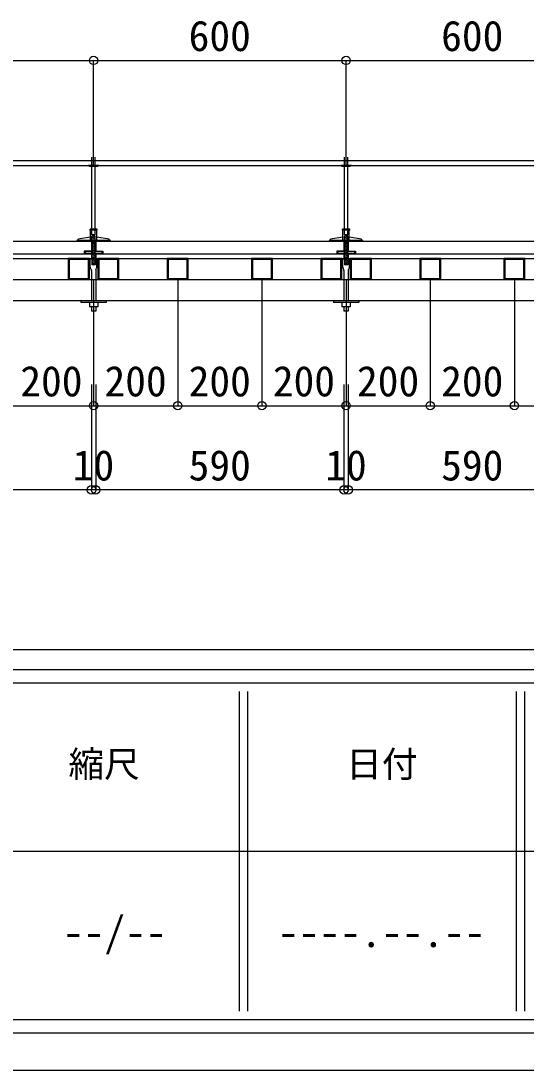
# Model space of a CAD drawing. Units: millimetres on the paper, enlarged 10 times, with parts at other scales. Extents: x 3821 to 7821, y 4568 to 7368.
# Drawn here: x 7144 to 7444, y 4568 to 5192 of the extents above; entities that cross this region are included whole.
import ezdxf
from ezdxf.enums import TextEntityAlignment as Align

# ---------------------------------------------------------------- set-up
doc = ezdxf.new("R2010")
doc.units = ezdxf.units.MM
doc.header["$LTSCALE"] = 10
for name, color, linetype in [('0-0', 7, 'Continuous'), ('7-0', 4, 'Continuous'), ('7-1', 4, 'Continuous')]:
    doc.layers.add(name, color=color, linetype=linetype)
doc.styles.add('ＭＳ ゴシック', font='')
doc.styles.get('ＭＳ ゴシック').set_extended_font_data('MS Gothic')

msp = doc.modelspace()

# ---------------------------------------------------------------- linework, layer by layer
at = {"layer": '0-0'}
for p, q in [((3820.85, 4818.18), (7820.85, 4818.18)), ((7273.85, 4793.18), (7273.85, 4603.18)), ((7278.85, 4793.18), (7278.85, 4603.18)), ((7438.35, 4793.18), (7438.35, 4603.18)), ((7443.35, 4793.18), (7443.35, 4603.18)), ((6035.85, 4698.18), (7770.85, 4698.18))]:
    msp.add_line(p, q, dxfattribs=at)
at = {"layer": '0-0', "color": 3}
for p, q in [((3860.85, 4806.18), (7780.85, 4806.18)), ((7780.85, 4798.18), (3860.85, 4798.18)), ((3860.85, 4598.18), (7780.85, 4598.18)), ((7780.85, 4590.18), (3860.85, 4590.18))]:
    msp.add_line(p, q, dxfattribs=at)
at = {"layer": '0-0', "color": 2}
msp.add_line((3820.85, 4568.18), (7820.85, 4568.18), dxfattribs=at)
at = {"layer": '7-0'}
for p, q in [((6836.86, 5108.8), (7700.38, 5108.8)), ((7188.35, 5105.3), (7188.35, 5110.81)), ((7338.35, 5105.3), (7338.35, 5110.81)), ((6836.86, 5105.8), (7700.38, 5105.8)), ((7190.48, 5105.8), (7184.23, 5105.8)), ((7188.35, 5067.93), (7188.35, 5105.3)), ((7189.85, 5105.3), (7189.85, 5105.8)), ((7340.48, 5105.8), (7334.23, 5105.8)), ((7338.35, 5067.93), (7338.35, 5105.3)), ((7339.85, 5105.3), (7339.85, 5105.8)), ((7185.48, 5063.18), (7178.1, 5061.93)), ((7189.48, 5067.93), (7185.23, 5067.93)), ((7185.23, 5067.43), (7185.23, 5067.93)), ((7189.48, 5067.43), (7185.23, 5067.43)), ((7185.48, 5061.18), (7185.48, 5067.43)), ((7186.35, 5064.55), (7186.35, 5067.93)), ((7188.35, 5064.55), (7186.35, 5064.55)), ((7186.35, 5060.93), (7186.35, 5063.8)), ((7186.35, 5063.7), (7186.72, 5063.8)), ((7186.35, 5062.93), (7188.35, 5063.46)), ((7188.35, 5064.55), (7188.35, 5067.93)), ((7189.23, 5061.18), (7189.23, 5067.43)), ((7196.6, 5061.93), (7189.23, 5063.18)), ((7189.48, 5067.43), (7189.48, 5067.93)), ((7335.48, 5063.18), (7328.1, 5061.93)), ((7339.48, 5067.93), (7335.23, 5067.93)), ((7335.23, 5067.43), (7335.23, 5067.93)), ((7339.48, 5067.43), (7335.23, 5067.43)), ((7335.48, 5061.18), (7335.48, 5067.43)), ((7336.35, 5064.55), (7336.35, 5067.93)), ((7338.35, 5064.55), (7336.35, 5064.55)), ((7336.35, 5060.93), (7336.35, 5063.8)), ((7336.35, 5063.7), (7336.72, 5063.8)), ((7336.35, 5062.93), (7338.35, 5063.46)), ((7338.35, 5064.55), (7338.35, 5067.93)), ((7339.23, 5061.18), (7339.23, 5067.43)), ((7346.6, 5061.93), (7339.23, 5063.18)), ((7339.48, 5067.43), (7339.48, 5067.93)), ((6836.86, 5060.8), (7700.38, 5060.8)), ((7177.35, 5061.18), (7177.35, 5060.93)), ((7178.1, 5061.18), (7178.1, 5061.93)), ((7186.1, 5060.8), (7186.1, 5054.8)), ((7186.23, 5054.68), (7186.23, 5059.68)), ((7186.23, 5059.68), (7188.48, 5059.68)), ((7186.35, 5062.15), (7188.35, 5062.69)), ((7186.35, 5061.37), (7188.35, 5061.91)), ((7186.35, 5060.6), (7188.35, 5061.13)), ((7186.35, 5050.55), (7186.35, 5060.93)), ((7186.35, 5059.82), (7188.35, 5060.36)), ((7186.35, 5059.04), (7188.35, 5059.58)), ((7186.35, 5058.27), (7188.35, 5058.8)), ((7186.35, 5057.49), (7188.35, 5058.03)), ((7186.35, 5056.71), (7188.35, 5057.25)), ((7188.35, 5050.55), (7188.35, 5060.93)), ((7188.48, 5054.68), (7188.48, 5059.68)), ((7188.6, 5060.8), (7188.6, 5054.8)), ((7196.6, 5061.18), (7196.6, 5061.93)), ((7327.35, 5061.18), (7327.35, 5060.93)), ((7328.1, 5061.18), (7328.1, 5061.93)), ((7336.1, 5060.8), (7336.1, 5054.8)), ((7336.23, 5054.68), (7336.23, 5059.68)), ((7336.23, 5059.68), (7338.48, 5059.68)), ((7336.35, 5062.15), (7338.35, 5062.69)), ((7336.35, 5061.37), (7338.35, 5061.91)), ((7336.35, 5060.6), (7338.35, 5061.13)), ((7336.35, 5050.55), (7336.35, 5060.93)), ((7336.35, 5059.82), (7338.35, 5060.36)), ((7336.35, 5059.04), (7338.35, 5059.58)), ((7336.35, 5058.27), (7338.35, 5058.8)), ((7336.35, 5057.49), (7338.35, 5058.03)), ((7336.35, 5056.71), (7338.35, 5057.25)), ((7338.35, 5050.55), (7338.35, 5060.93)), ((7338.48, 5054.68), (7338.48, 5059.68)), ((7338.6, 5060.8), (7338.6, 5054.8)), ((7346.6, 5061.18), (7346.6, 5061.93)), ((7038.6, 5053.3), (7186.1, 5053.3)), ((7181.85, 5054.8), (7181.85, 5053.3)), ((7186.1, 5054.8), (7181.85, 5054.8)), ((7182.35, 5054.68), (7182.35, 5053.43)), ((7182.35, 5054.68), (7186.23, 5054.68)), ((7182.35, 5053.43), (7192.35, 5053.43)), ((7186.1, 5053.3), (7186.1, 5050.55)), ((7186.35, 5055.94), (7188.35, 5056.47)), ((7186.35, 5055.16), (7188.35, 5055.7)), ((7186.35, 5054.38), (7188.35, 5054.92)), ((7186.35, 5053.61), (7188.35, 5054.14)), ((7186.35, 5052.83), (7188.35, 5053.37)), ((7186.35, 5052.06), (7188.35, 5052.59)), ((7186.35, 5051.28), (7188.35, 5051.81)), ((7186.35, 5050.5), (7188.35, 5051.04)), ((7188.48, 5054.68), (7192.35, 5054.68)), ((7188.6, 5054.8), (7192.85, 5054.8)), ((7188.6, 5053.3), (7188.6, 5050.55)), ((7188.6, 5053.3), (7336.1, 5053.3)), ((7192.35, 5054.68), (7192.35, 5053.43)), ((7192.85, 5054.8), (7192.85, 5053.3)), ((7331.85, 5054.8), (7331.85, 5053.3)), ((7336.1, 5054.8), (7331.85, 5054.8)), ((7332.35, 5054.68), (7332.35, 5053.43)), ((7332.35, 5054.68), (7336.23, 5054.68)), ((7332.35, 5053.43), (7342.35, 5053.43)), ((7336.1, 5053.3), (7336.1, 5050.55)), ((7336.35, 5055.94), (7338.35, 5056.47)), ((7336.35, 5055.16), (7338.35, 5055.7)), ((7336.35, 5054.38), (7338.35, 5054.92)), ((7336.35, 5053.61), (7338.35, 5054.14)), ((7336.35, 5052.83), (7338.35, 5053.37)), ((7336.35, 5052.06), (7338.35, 5052.59)), ((7336.35, 5051.28), (7338.35, 5051.81)), ((7336.35, 5050.5), (7338.35, 5051.04)), ((7338.48, 5054.68), (7342.35, 5054.68)), ((7338.6, 5054.8), (7342.85, 5054.8)), ((7338.6, 5053.3), (7486.1, 5053.3)), ((7338.6, 5053.3), (7338.6, 5050.55)), ((7342.35, 5054.68), (7342.35, 5053.43)), ((7342.85, 5054.8), (7342.85, 5053.3)), ((6836.86, 5050.55), (7700.38, 5050.55)), ((7172.93, 5049.98), (7172.93, 5038.63)), ((7184.35, 5050.55), (7184.35, 5050.05)), ((7190.35, 5050.05), (7184.35, 5050.05)), ((7185.35, 5045.39), (7185.35, 5050.05)), ((7185.93, 5044.04), (7185.52, 5044.76)), ((7186.35, 5050.55), (7186.35, 5046.8)), ((7186.35, 5049.73), (7188.35, 5050.26)), ((7186.35, 5048.95), (7188.35, 5049.49)), ((7186.35, 5048.17), (7188.35, 5048.71)), ((7186.35, 5047.4), (7188.35, 5047.93)), ((7188.35, 5046.8), (7186.35, 5046.8)), ((7187.03, 5046.8), (7188.35, 5047.16)), ((7188.35, 5050.55), (7188.35, 5046.8)), ((7188.77, 5044.04), (7189.18, 5044.76)), ((7189.35, 5045.39), (7189.35, 5050.05)), ((7190.35, 5050.55), (7190.35, 5050.05)), ((7190.43, 5049.98), (7190.43, 5038.63)), ((7231.68, 5049.98), (7231.68, 5038.63)), ((7281.68, 5049.98), (7281.68, 5038.63)), ((7322.93, 5049.98), (7322.93, 5038.63)), ((7334.35, 5050.55), (7334.35, 5050.05)), ((7340.35, 5050.05), (7334.35, 5050.05)), ((7335.35, 5045.39), (7335.35, 5050.05)), ((7335.93, 5044.04), (7335.52, 5044.76)), ((7336.35, 5050.55), (7336.35, 5046.8)), ((7336.35, 5049.73), (7338.35, 5050.26)), ((7336.35, 5048.95), (7338.35, 5049.49)), ((7336.35, 5048.17), (7338.35, 5048.71)), ((7336.35, 5047.4), (7338.35, 5047.93)), ((7338.35, 5046.8), (7336.35, 5046.8)), ((7337.03, 5046.8), (7338.35, 5047.16)), ((7338.35, 5050.55), (7338.35, 5046.8)), ((7338.77, 5044.04), (7339.18, 5044.76)), ((7339.35, 5045.39), (7339.35, 5050.05)), ((7340.35, 5050.55), (7340.35, 5050.05)), ((7340.43, 5049.98), (7340.43, 5038.63)), ((7381.68, 5049.98), (7381.68, 5038.63)), ((7431.68, 5049.98), (7431.68, 5038.63)), ((7172.93, 5038.63), (7184.28, 5038.63)), ((7186.1, 5043.42), (7186.1, 5025.55)), ((7188.6, 5043.42), (7188.6, 5025.55)), ((7190.43, 5038.63), (7201.78, 5038.63)), ((7231.68, 5038.63), (7243.03, 5038.63)), ((7281.68, 5038.63), (7293.03, 5038.63)), ((7322.93, 5038.63), (7334.28, 5038.63)), ((7336.1, 5043.42), (7336.1, 5025.55)), ((7338.6, 5043.42), (7338.6, 5025.55)), ((7340.43, 5038.63), (7351.78, 5038.63)), ((7381.68, 5038.63), (7393.03, 5038.63)), ((7431.68, 5038.63), (7443.03, 5038.63)), ((6836.86, 5038.05), (7700.38, 5038.05)), ((6836.86, 5025.55), (7700.38, 5025.55)), ((7179.85, 5025.55), (7194.85, 5025.55)), ((7179.85, 5025.55), (7179.85, 5024.3)), ((7194.85, 5024.3), (7179.85, 5024.3)), ((7184.85, 5024.3), (7184.85, 5021.8)), ((7186.1, 5021.8), (7186.1, 5019.3)), ((7188.6, 5021.8), (7188.6, 5019.3)), ((7194.85, 5025.55), (7194.85, 5024.3)), ((7329.85, 5025.55), (7344.85, 5025.55)), ((7329.85, 5025.55), (7329.85, 5024.3)), ((7344.85, 5024.3), (7329.85, 5024.3)), ((7334.85, 5024.3), (7334.85, 5021.8)), ((7336.1, 5021.8), (7336.1, 5019.3)), ((7338.6, 5021.8), (7338.6, 5019.3)), ((7344.85, 5025.55), (7344.85, 5024.3)), ((7188.6, 5019.3), (7186.1, 5019.3)), ((7338.6, 5019.3), (7336.1, 5019.3))]:
    msp.add_line(p, q, dxfattribs=at)
for points in [[(7186.35, 5067.93), (7186.35, 5105.3), (7186.35, 5110.81)], [(7336.35, 5067.93), (7336.35, 5105.3), (7336.35, 5110.81)], [(7189.85, 5105.3), (7184.85, 5105.3), (7184.85, 5105.8)], [(7339.85, 5105.3), (7334.85, 5105.3), (7334.85, 5105.8)], [(7188.35, 5060.93), (7188.35, 5063.8), (7186.35, 5063.8)], [(7338.35, 5060.93), (7338.35, 5063.8), (7336.35, 5063.8)], [(7197.35, 5060.93), (7197.35, 5061.18), (7177.35, 5061.18)], [(7347.35, 5060.93), (7347.35, 5061.18), (7327.35, 5061.18)], [(7184.28, 5038.63), (7184.28, 5049.98), (7172.93, 5049.98)], [(7201.78, 5038.63), (7201.78, 5049.98), (7190.43, 5049.98)], [(7243.03, 5038.63), (7243.03, 5049.98), (7231.68, 5049.98)], [(7293.03, 5038.63), (7293.03, 5049.98), (7281.68, 5049.98)], [(7334.28, 5038.63), (7334.28, 5049.98), (7322.93, 5049.98)], [(7351.78, 5038.63), (7351.78, 5049.98), (7340.43, 5049.98)], [(7393.03, 5038.63), (7393.03, 5049.98), (7381.68, 5049.98)], [(7443.03, 5038.63), (7443.03, 5049.98), (7431.68, 5049.98)], [(7189.85, 5024.3), (7189.85, 5021.8), (7184.85, 5021.8)], [(7339.85, 5024.3), (7339.85, 5021.8), (7334.85, 5021.8)]]:
    msp.add_lwpolyline(points, dxfattribs=at)
for points in [[(7172.35, 5038.05), (7184.85, 5038.05), (7184.85, 5050.55), (7172.35, 5050.55)], [(7189.85, 5038.05), (7202.35, 5038.05), (7202.35, 5050.55), (7189.85, 5050.55)], [(7231.1, 5038.05), (7243.6, 5038.05), (7243.6, 5050.55), (7231.1, 5050.55)], [(7281.1, 5038.05), (7293.6, 5038.05), (7293.6, 5050.55), (7281.1, 5050.55)], [(7322.35, 5038.05), (7334.85, 5038.05), (7334.85, 5050.55), (7322.35, 5050.55)], [(7339.85, 5038.05), (7352.35, 5038.05), (7352.35, 5050.55), (7339.85, 5050.55)], [(7381.1, 5038.05), (7393.6, 5038.05), (7393.6, 5050.55), (7381.1, 5050.55)], [(7431.1, 5038.05), (7443.6, 5038.05), (7443.6, 5050.55), (7431.1, 5050.55)]]:
    msp.add_lwpolyline(points, close=True, dxfattribs=at)
for centre, start, end in [((7186.6, 5045.39), 180, 210), ((7188.1, 5045.39), 330, 0), ((7336.6, 5045.39), 180, 210), ((7338.1, 5045.39), 330, 0), ((7184.85, 5043.42), 0, 30), ((7189.85, 5043.42), 150, 180), ((7334.85, 5043.42), 0, 30), ((7339.85, 5043.42), 150, 180)]:
    msp.add_arc(centre, 1.25, start, end, dxfattribs=at)
at = {"layer": '7-1'}
for p, q in [((7037.35, 5168.3), (7187.35, 5168.3)), ((7187.35, 5105.8), (7187.35, 5168.3)), ((7187.35, 5168.3), (7337.35, 5168.3)), ((7187.35, 5105.8), (7187.35, 5168.3)), ((7337.35, 5105.8), (7337.35, 5168.3)), ((7337.35, 5168.3), (7487.35, 5168.3)), ((7337.35, 5105.8), (7337.35, 5168.3)), ((7187.35, 5038.05), (7187.35, 4963.05)), ((7187.35, 5038.05), (7187.35, 4963.05)), ((7237.35, 5038.05), (7237.35, 4963.05)), ((7237.35, 5038.05), (7237.35, 4963.05)), ((7287.35, 5038.05), (7287.35, 4963.05)), ((7287.35, 5038.05), (7287.35, 4963.05)), ((7337.35, 5038.05), (7337.35, 4963.05)), ((7337.35, 5038.05), (7337.35, 4963.05)), ((7387.35, 5038.05), (7387.35, 4963.05)), ((7387.35, 5038.05), (7387.35, 4963.05)), ((7437.35, 5038.05), (7437.35, 4963.05)), ((7437.35, 5038.05), (7437.35, 4963.05)), ((7186.1, 4975.55), (7186.1, 4913.05)), ((7186.1, 4975.55), (7186.1, 4913.05)), ((7188.6, 4975.55), (7188.6, 4913.05)), ((7188.6, 4975.55), (7188.6, 4913.05)), ((7336.1, 4975.55), (7336.1, 4913.05)), ((7336.1, 4975.55), (7336.1, 4913.05)), ((7338.6, 4975.55), (7338.6, 4913.05)), ((7338.6, 4975.55), (7338.6, 4913.05)), ((7137.35, 4963.05), (7187.35, 4963.05)), ((7187.35, 4963.05), (7237.35, 4963.05)), ((7237.35, 4963.05), (7287.35, 4963.05)), ((7287.35, 4963.05), (7337.35, 4963.05)), ((7337.35, 4963.05), (7387.35, 4963.05)), ((7387.35, 4963.05), (7437.35, 4963.05)), ((7437.35, 4963.05), (7487.35, 4963.05)), ((7186.1, 4913.05), (7038.6, 4913.05)), ((7188.6, 4913.05), (7186.1, 4913.05)), ((7336.1, 4913.05), (7188.6, 4913.05)), ((7338.6, 4913.05), (7336.1, 4913.05)), ((7486.1, 4913.05), (7338.6, 4913.05))]:
    msp.add_line(p, q, dxfattribs=at)
for centre in [(7187.35, 5168.3), (7187.35, 5168.3), (7337.35, 5168.3), (7337.35, 5168.3), (7187.35, 4963.05), (7187.35, 4963.05), (7237.35, 4963.05), (7237.35, 4963.05), (7287.35, 4963.05), (7287.35, 4963.05), (7337.35, 4963.05), (7337.35, 4963.05), (7387.35, 4963.05), (7387.35, 4963.05), (7437.35, 4963.05), (7437.35, 4963.05), (7186.1, 4913.05), (7186.1, 4913.05), (7188.6, 4913.05), (7188.6, 4913.05), (7336.1, 4913.05), (7336.1, 4913.05), (7338.6, 4913.05), (7338.6, 4913.05)]:
    msp.add_circle(centre, 2.5, dxfattribs=at)

# ---------------------------------------------------------------- texts
at = {"layer": '0-0', "style": 'ＭＳ ゴシック'}
for s, height, p in [('縮尺', 15.52, (7172.43, 4737.6)), ('日付', 15.52, (7337.43, 4737.6)), ('--/--', 18.1, (7169.13, 4635.83)), ('----.--.--', 18.1, (7296.86, 4635.83))]:
    msp.add_text(s, height=height, dxfattribs=at).set_placement(p, align=Align.BOTTOM_LEFT)
at = {"layer": '7-1', "style": 'ＭＳ ゴシック'}
for s, p in [('600', (7243.83, 5168.4)), ('600', (7393.83, 5168.4)), ('200', (7143.83, 4963.15)), ('200', (7193.83, 4963.15)), ('200', (7243.83, 4963.15)), ('200', (7293.83, 4963.15)), ('200', (7343.83, 4963.15)), ('200', (7393.83, 4963.15)), ('10', (7175, 4913.15)), ('590', (7243.83, 4913.15)), ('10', (7325, 4913.15)), ('590', (7393.83, 4913.15))]:
    msp.add_text(s, height=18.1, dxfattribs=at).set_placement(p, align=Align.BOTTOM_LEFT)

doc.saveas('drawing.dxf')
